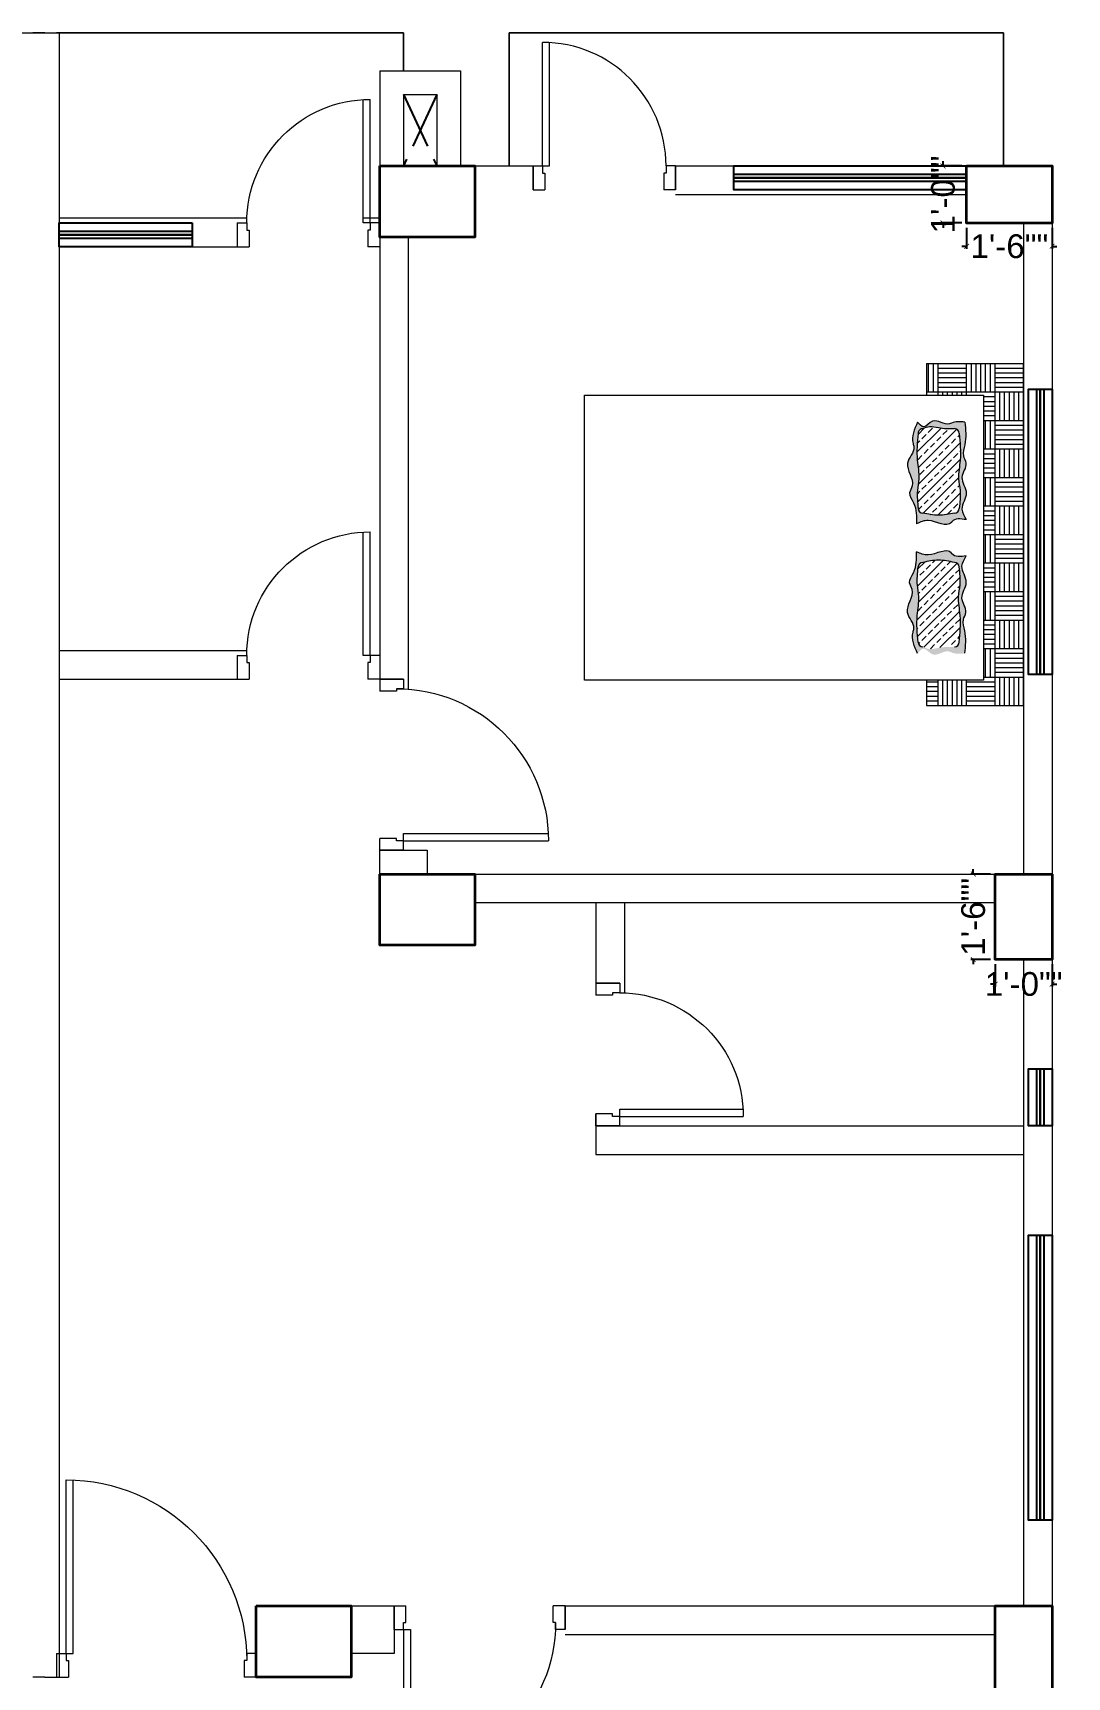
# Model space of a CAD drawing. Header units: inches. Extents: x -6918 to 21732, y -6368 to 1797.
# Drawn here: x 11094.7 to 11312.4, y 587 to 933 of the extents above; entities that cross this region are included whole.
import ezdxf

# ---------------------------------------------------------------- set-up
doc = ezdxf.new("R2010")
doc.units = ezdxf.units.IN
doc.header["$MEASUREMENT"] = 0
doc.linetypes.add('ACAD_ISO02W100', pattern=[15, 12, -3])
for name, color, linetype, lineweight in [('COLOUMN', 10, 'Continuous', 35), ('DIM', 10, 'Continuous', 18), ('dim-8', 7, 'Continuous', 9), ('Dimensoin', 98, 'Continuous', 9), ('Door', 6, 'Continuous', 15), ('funiture', 250, 'Continuous', 9), ('furniture', 21, 'Continuous', 15), ('Varanda', 16, 'Continuous', 15), ('WALL', 7, 'Continuous', 20), ('WINDOW', 5, 'Continuous', 25)]:
    doc.layers.add(name, color=color, linetype=linetype, lineweight=lineweight)
doc.layers.add('DOT', color=140, linetype='ACAD_ISO02W100')
doc.layers.add('Text', color=7, linetype='Continuous')
doc.styles.add('ARIAL', font='arial.ttf')
doc.dimstyles.new('Column Shedule', dxfattribs={"dimscale": 0, "dimtxt": 5, "dimasz": 1, "dimexe": 0.5, "dimexo": 1, "dimgap": 1, "dimtad": 0, "dimdec": 0, "dimzin": 11, "dimdsep": 46, "dimlunit": 3, "dimtxsty": 'ARIAL', "dimblk": 'ARCHTICK', "dimcen": 0.09375, "dimdle": 0.5, "dimclrd": 5, "dimclre": 7, "dimclrt": 7, "dimadec": 0, "dimazin": 0, "dimtfac": 1, "dimtdec": 0, "dimtix": 1, "dimtofl": 0, "dimtmove": 2, "dimatfit": 3, "dimldrblk": 'ARCHTICK', "dimfxl": 3, "dimtolj": 1, "dimtzin": 3, "dimlwd": -1, "dimlwe": -1, "dimarcsym": 1})

# ---------------------------------------------------------------- blocks, each defined once
blk = doc.blocks.new('A$C71373806')
at = {"layer": 'Door'}
for p, q in [((2, 5), (2, 31)), ((3.5, 5), (3.5, 30.96)), ((0, 5), (0, 0)), ((0, 5), (2, 5)), ((2, 5), (2, 3.5)), ((2, 5), (3.5, 5)), ((2, 3.5), (2.5, 3.5)), ((2.5, 3.5), (2.5, 0)), ((27.5, 3.5), (27.5, 0)), ((28, 3.5), (27.5, 3.5)), ((28, 5), (28, 3.5)), ((30, 5), (28, 5)), ((30, 5), (30, 0)), ((0, 0), (2.5, 0)), ((30, 0), (27.5, 0))]:
    blk.add_line(p, q, dxfattribs=at)
blk.add_arc((2, 5), 26, 0, 90, dxfattribs=at)
blk = doc.blocks.new('M door')
at = {"layer": 'Door'}
for p, q in [((10890.88, 11660.35), (10895.88, 11660.35)), ((10890.88, 11660.35), (10890.88, 11658.35)), ((10895.88, 11660.35), (10895.88, 11657.85)), ((10890.88, 11658.35), (10892.38, 11658.35)), ((10892.38, 11658.35), (10892.38, 11657.85)), ((10892.38, 11657.85), (10895.88, 11657.85)), ((10890.88, 11626.35), (10860.38, 11626.35)), ((10890.88, 11627.85), (10860.42, 11627.85)), ((10890.88, 11626.35), (10890.88, 11627.85)), ((10890.88, 11624.35), (10890.88, 11626.35)), ((10890.88, 11626.35), (10892.38, 11626.35)), ((10892.38, 11626.85), (10895.88, 11626.85)), ((10892.38, 11626.35), (10892.38, 11626.85)), ((10895.88, 11624.35), (10895.88, 11626.85)), ((10890.88, 11624.35), (10895.88, 11624.35))]:
    blk.add_line(p, q, dxfattribs=at)
blk.add_arc((10892.38, 11626.35), 32, 90, 180, dxfattribs=at)
blk = doc.blocks.new('door')
at = {"layer": 'Door'}
for p, q in [((380.47, 5770.2), (375.47, 5770.2)), ((375.47, 5770.2), (375.47, 5767.7)), ((380.47, 5768.2), (378.97, 5768.2)), ((378.97, 5768.2), (378.97, 5767.7)), ((380.47, 5770.2), (380.47, 5768.2)), ((378.97, 5767.7), (375.47, 5767.7)), ((375.47, 5728.2), (375.47, 5730.7)), ((378.97, 5730.7), (375.47, 5730.7)), ((378.97, 5730.2), (378.97, 5730.7)), ((380.47, 5730.2), (378.97, 5730.2)), ((380.47, 5731.7), (416.94, 5731.7)), ((380.47, 5730.2), (380.47, 5731.7)), ((380.47, 5730.2), (416.97, 5730.2)), ((380.47, 5728.2), (380.47, 5730.2)), ((380.47, 5728.2), (375.47, 5728.2))]:
    blk.add_line(p, q, dxfattribs=at)
blk.add_arc((378.97, 5730.2), 38, 0, 90, dxfattribs=at)
blk = doc.blocks.new('ADFSDF')
at = {"layer": 'COLOUMN'}
for points in [[(-22045.23, -19135.6), (-22025.23, -19135.6), (-22025.23, -19150.6), (-22045.23, -19150.6)], [(-21921.73, -19135.6), (-21903.73, -19135.6), (-21903.73, -19147.6), (-21921.73, -19147.6)], [(-22045.23, -19284.6), (-22025.23, -19284.6), (-22025.23, -19299.6), (-22045.23, -19299.6)], [(-21903.73, -19284.6), (-21903.73, -19302.6), (-21915.73, -19302.6), (-21915.73, -19284.6)], [(-22071.23, -19438.6), (-22051.23, -19438.6), (-22051.23, -19453.6), (-22071.23, -19453.6)], [(-21903.73, -19438.6), (-21903.73, -19456.6), (-21915.73, -19456.6), (-21915.73, -19438.6)]]:
    blk.add_lwpolyline(points, close=True, dxfattribs=at)
blk = doc.blocks.new('_ArchTick')
at = {"color": 0, "linetype": 'ByBlock', "const_width": 0.15}
blk.add_lwpolyline([(-0.5, -0.5), (0.5, 0.5)], dxfattribs=at)
blk = doc.blocks.new('*D126')
at = {"layer": 'Defpoints', "color": 0, "lineweight": 40, "transparency": 16777216}
for p in [(11297.23, 738.03), (11309.23, 738.03), (11297.23, 732.86)]:
    blk.add_point(p, dxfattribs=at)
at = {"layer": 'Text', "color": 7, "transparency": 16777216}
for p, q in [((11297.23, 737.03), (11297.23, 732.36)), ((11309.23, 737.03), (11309.23, 732.36))]:
    blk.add_line(p, q, dxfattribs=at)
at = {"layer": 'Text', "color": 5, "transparency": 16777216}
for p, q in [((11297.23, 732.86), (11296.23, 732.86)), ((11309.23, 732.86), (11310.23, 732.86))]:
    blk.add_line(p, q, dxfattribs=at)
blk.add_blockref('_ArchTick', (11297.23, 732.86), dxfattribs=at)
at = {"layer": 'Text', "color": 5, "transparency": 16777216, "rotation": 180}
blk.add_blockref('_ArchTick', (11309.23, 732.86), dxfattribs=at)
at = {"layer": 'Text', "color": 7, "transparency": 16777216, "insert": (11303.23, 732.86), "char_height": 5, "attachment_point": 5, "style": 'ARIAL'}
blk.add_mtext('\\A1;1\'-0""', dxfattribs=at)
blk = doc.blocks.new('*D127')
at = {"layer": 'Defpoints', "color": 0, "lineweight": 40, "transparency": 16777216}
for p in [(11292.63, 756.03), (11297.23, 756.03), (11297.23, 738.03)]:
    blk.add_point(p, dxfattribs=at)
at = {"layer": 'Text', "color": 7, "transparency": 16777216}
for p, q in [((11296.23, 756.03), (11292.13, 756.03)), ((11296.23, 738.03), (11292.13, 738.03))]:
    blk.add_line(p, q, dxfattribs=at)
at = {"layer": 'Text', "color": 5, "transparency": 16777216}
for p, q in [((11292.63, 756.03), (11292.63, 757.03)), ((11292.63, 738.03), (11292.63, 737.03))]:
    blk.add_line(p, q, dxfattribs=at)
for p, rotation in [((11292.63, 756.03), 270), ((11292.63, 738.03), 90)]:
    blk.add_blockref('_ArchTick', p, dxfattribs=dict(at, rotation=rotation))
at = {"layer": 'Text', "color": 7, "transparency": 16777216, "insert": (11292.63, 747.03), "char_height": 5, "attachment_point": 5, "rotation": 90, "style": 'ARIAL'}
blk.add_mtext('\\A1;1\'-6""', dxfattribs=at)
blk = doc.blocks.new('*D128')
at = {"layer": 'Defpoints', "color": 0, "lineweight": 40, "transparency": 16777216}
for p in [(11291.23, 893.03), (11309.23, 893.03), (11291.23, 888.11)]:
    blk.add_point(p, dxfattribs=at)
at = {"layer": 'Text', "color": 7, "transparency": 16777216}
for p, q in [((11291.23, 892.03), (11291.23, 887.61)), ((11309.23, 892.03), (11309.23, 887.61))]:
    blk.add_line(p, q, dxfattribs=at)
at = {"layer": 'Text', "color": 5, "transparency": 16777216}
for p, q in [((11291.23, 888.11), (11290.23, 888.11)), ((11309.23, 888.11), (11310.23, 888.11))]:
    blk.add_line(p, q, dxfattribs=at)
blk.add_blockref('_ArchTick', (11291.23, 888.11), dxfattribs=at)
at = {"layer": 'Text', "color": 5, "transparency": 16777216, "rotation": 180}
blk.add_blockref('_ArchTick', (11309.23, 888.11), dxfattribs=at)
at = {"layer": 'Text', "color": 7, "transparency": 16777216, "insert": (11300.23, 888.11), "char_height": 5, "attachment_point": 5, "style": 'ARIAL'}
blk.add_mtext('\\A1;1\'-6""', dxfattribs=at)
blk = doc.blocks.new('*D129')
at = {"layer": 'Defpoints', "color": 0, "lineweight": 40, "transparency": 16777216}
for p in [(11286.28, 905.03), (11291.23, 905.03), (11291.23, 893.03)]:
    blk.add_point(p, dxfattribs=at)
at = {"layer": 'Text', "color": 7, "transparency": 16777216}
for p, q in [((11290.23, 905.03), (11285.78, 905.03)), ((11290.23, 893.03), (11285.78, 893.03))]:
    blk.add_line(p, q, dxfattribs=at)
at = {"layer": 'Text', "color": 5, "transparency": 16777216}
for p, q in [((11286.28, 905.03), (11286.28, 906.03)), ((11286.28, 893.03), (11286.28, 892.03))]:
    blk.add_line(p, q, dxfattribs=at)
for p, rotation in [((11286.28, 905.03), 270), ((11286.28, 893.03), 90)]:
    blk.add_blockref('_ArchTick', p, dxfattribs=dict(at, rotation=rotation))
at = {"layer": 'Text', "color": 7, "transparency": 16777216, "insert": (11286.28, 899.03), "char_height": 5, "attachment_point": 5, "rotation": 90, "style": 'ARIAL'}
blk.add_mtext('\\A1;1\'-0""', dxfattribs=at)
blk = doc.blocks.new('A$C33DE3946')
at = {"layer": 'funiture', "linetype": 'ByBlock', "ltscale": 50}
h = blk.add_hatch(color=146, dxfattribs=at)
edge = h.paths.add_edge_path()
edge.add_spline(control_points=[(26.11, 44.95), (25.33, 45.31), (23.06, 46.36), (19.74, 43.94), (18.12, 46.16), (16.86, 45.98), (15.66, 45.81)], knot_values=[0, 0, 0, 0, 2.535089, 7.417238, 7.565084, 10.641303, 10.641303, 10.641303, 10.641303], degree=3, periodic=0)
edge.add_spline(control_points=[(15.66, 45.81), (16.11, 46.53), (17.22, 48.33), (14.72, 51.39), (17.5, 54.6), (15.14, 57.26), (16.65, 59.45), (15.53, 62.38), (15.8, 64.74), (15.97, 66.32)], knot_values=[0, 0, 0, 0, 2.365898, 5.877054, 9.315251, 12.442743, 14.040477, 16.397017, 21.143287, 21.143287, 21.143287, 21.143287], degree=3, periodic=0)
edge.add_spline(control_points=[(15.97, 66.32), (16.94, 66.42), (18.07, 66.54), (20.14, 65.41), (22.47, 67.79), (24.5, 64.66), (25.5, 65.85), (25.92, 66.35)], knot_values=[0, 0, 0, 0, 2.808231, 3.268551, 6.873507, 9.111892, 10.726097, 10.726097, 10.726097, 10.726097], degree=3, periodic=0)
edge.add_spline(control_points=[(25.92, 66.35), (26.58, 64.85), (27.34, 63.09), (26.29, 60.15), (29.54, 57.41), (26.08, 53.93), (28.02, 51.24), (26.07, 48.7), (26.09, 46.44), (26.11, 44.95)], knot_values=[0, 0, 0, 0, 4.610529, 5.374615, 9.016949, 13.930416, 15.45398, 17.711327, 22.172351, 22.172351, 22.172351, 22.172351], degree=3, periodic=0)
edge = h.paths.add_edge_path(flags=16)
edge.add_spline(control_points=[(18.14, 47.2), (19.28, 46.96), (21.49, 46.49), (23.7, 46.97), (24.78, 47.2)], knot_values=[0, 0, 0, 0, 3.429086, 6.69861, 6.69861, 6.69861, 6.69861], degree=3, periodic=0)
edge.add_ellipse((24.78, 48.2), major_axis=(0.708, 0.708), ratio=1, start_angle=225.0292, end_angle=312.4047)
edge.add_spline(control_points=[(25.78, 48.15), (25.92, 49.42), (26.15, 51.51), (25.4, 54.88), (26.27, 58.89), (25.96, 62.08), (25.78, 63.96)], knot_values=[0, 0, 0, 0, 3.808144, 6.257194, 10.21247, 15.843289, 15.843289, 15.843289, 15.843289], degree=3, periodic=0)
edge.add_ellipse((24.78, 63.96), major_axis=(0.707, 0.707), ratio=1, start_angle=315.4095, end_angle=405)
edge.add_spline(control_points=[(24.78, 64.96), (24.32, 65.16), (23.28, 65.63), (21.02, 64.97), (19.27, 64.96), (18.14, 64.96)], knot_values=[0, 0, 0, 0, 1.462449, 3.329855, 6.731129, 6.731129, 6.731129, 6.731129], degree=3, periodic=0)
edge.add_ellipse((18.14, 63.96), major_axis=(-0.707, 0.707), ratio=1, start_angle=-45, end_angle=45)
edge.add_spline(control_points=[(17.14, 63.96), (16.96, 62.08), (16.65, 58.89), (17.52, 54.88), (16.77, 51.51), (17, 49.42), (17.15, 48.15)], knot_values=[0, 0, 0, 0, 5.630819, 9.586095, 12.035145, 15.843289, 15.843289, 15.843289, 15.843289], degree=3, periodic=0)
edge.add_ellipse((18.14, 48.2), major_axis=(0.707, 0.707), ratio=1, start_angle=137.5277, end_angle=225)
h = blk.add_hatch(color=146, dxfattribs=at)
edge = h.paths.add_edge_path()
edge.add_spline(control_points=[(25.92, 17.65), (25.5, 18.15), (24.5, 19.34), (22.47, 16.21), (20.14, 18.59), (18.07, 17.46), (16.94, 17.58), (15.97, 17.68)], knot_values=[0, 0, 0, 0, 1.614205, 3.85259, 7.457546, 7.917867, 10.726097, 10.726097, 10.726097, 10.726097], degree=3, periodic=0)
edge.add_spline(control_points=[(15.97, 17.68), (15.8, 19.26), (15.53, 21.62), (16.65, 24.55), (15.14, 26.74), (17.5, 29.4), (14.72, 32.61), (17.22, 35.67), (16.11, 37.47), (15.66, 38.19)], knot_values=[0, 0, 0, 0, 4.74627, 7.10281, 8.700544, 11.828036, 15.266233, 18.777389, 21.143287, 21.143287, 21.143287, 21.143287], degree=3, periodic=0)
edge.add_spline(control_points=[(15.66, 38.19), (16.86, 38.02), (18.12, 37.84), (19.74, 40.06), (23.06, 37.64), (25.33, 38.69), (26.11, 39.05)], knot_values=[0, 0, 0, 0, 3.076219, 3.224065, 8.106215, 10.641303, 10.641303, 10.641303, 10.641303], degree=3, periodic=0)
edge.add_spline(control_points=[(26.11, 39.05), (26.09, 37.56), (26.07, 35.3), (28.02, 32.76), (26.08, 30.07), (29.54, 26.59), (26.29, 23.85), (27.34, 20.91), (26.58, 19.15), (25.92, 17.65)], knot_values=[0, 0, 0, 0, 4.461025, 6.718371, 8.241935, 13.155403, 16.797737, 17.561823, 22.172351, 22.172351, 22.172351, 22.172351], degree=3, periodic=0)
edge = h.paths.add_edge_path(flags=16)
edge.add_spline(control_points=[(24.78, 36.8), (23.7, 37.03), (21.49, 37.51), (19.28, 37.04), (18.14, 36.8)], knot_values=[0, 0, 0, 0, 3.269523, 6.69861, 6.69861, 6.69861, 6.69861], degree=3, periodic=0)
edge.add_ellipse((18.14, 35.8), major_axis=(-0.707, 0.707), ratio=1, start_angle=-45, end_angle=42.4723)
edge.add_spline(control_points=[(17.15, 35.85), (17, 34.58), (16.77, 32.49), (17.52, 29.12), (16.65, 25.11), (16.96, 21.92), (17.14, 20.04)], knot_values=[0, 0, 0, 0, 3.808144, 6.257194, 10.21247, 15.843289, 15.843289, 15.843289, 15.843289], degree=3, periodic=0)
edge.add_ellipse((18.14, 20.04), major_axis=(0.707, 0.707), ratio=1, start_angle=135, end_angle=225)
edge.add_spline(control_points=[(18.14, 19.04), (19.27, 19.04), (21.02, 19.03), (23.28, 18.37), (24.32, 18.84), (24.78, 19.04)], knot_values=[0, 0, 0, 0, 3.401273, 5.26868, 6.731129, 6.731129, 6.731129, 6.731129], degree=3, periodic=0)
edge.add_ellipse((24.78, 20.04), major_axis=(-0.707, 0.707), ratio=1, start_angle=135, end_angle=224.5905)
edge.add_spline(control_points=[(25.78, 20.04), (25.96, 21.92), (26.27, 25.11), (25.4, 29.12), (26.15, 32.49), (25.92, 34.58), (25.78, 35.85)], knot_values=[0, 0, 0, 0, 5.630819, 9.586095, 12.035145, 15.843289, 15.843289, 15.843289, 15.843289], degree=3, periodic=0)
edge.add_ellipse((24.78, 35.8), major_axis=(-0.708, 0.708), ratio=1, start_angle=227.5953, end_angle=314.9708)
at = {"layer": 'funiture', "color": 146, "linetype": 'ByBlock', "lineweight": 9, "ltscale": 50}
for p, q in [((9.59, 77.31), (3.59, 77.31)), ((3.59, 77.31), (3.59, 71.31)), ((4.59, 77.31), (4.59, 71.31)), ((5.59, 77.31), (5.59, 71.31)), ((6.59, 77.31), (6.59, 71.31)), ((7.59, 77.31), (7.59, 71.31)), ((8.59, 77.31), (8.59, 71.31)), ((15.59, 77.31), (9.59, 77.31)), ((9.59, 77.31), (9.59, 71.31)), ((15.59, 76.31), (9.59, 76.31)), ((21.59, 77.31), (15.59, 77.31)), ((15.59, 77.31), (15.59, 72)), ((16.59, 77.31), (16.59, 72)), ((17.59, 77.31), (17.59, 72)), ((18.59, 77.31), (18.59, 72)), ((19.59, 77.31), (19.59, 72)), ((20.59, 77.31), (20.59, 72)), ((24, 77.31), (21.59, 77.31)), ((21.59, 77.31), (21.59, 72)), ((24, 76.31), (21.59, 76.31)), ((24, 72), (24, 77.31)), ((15.59, 75.31), (9.59, 75.31)), ((15.59, 74.31), (9.59, 74.31)), ((15.59, 73.31), (9.59, 73.31)), ((24, 75.31), (21.59, 75.31)), ((24, 74.31), (21.59, 74.31)), ((24, 73.31), (21.59, 73.31)), ((9.59, 71.31), (3.59, 71.31)), ((3.59, 71.31), (3.59, 65.31)), ((9.59, 70.31), (3.59, 70.31)), ((9.59, 69.31), (3.59, 69.31)), ((15.59, 72.31), (9.59, 72.31)), ((12, 71.31), (9.59, 71.31)), ((9.59, 71.31), (9.59, 65.31)), ((10.59, 71.31), (10.59, 65.31)), ((11.59, 71.31), (11.59, 65.31)), ((24, 72.31), (21.59, 72.31)), ((9.59, 68.31), (3.59, 68.31)), ((9.59, 67.31), (3.59, 67.31)), ((9.59, 66.31), (3.59, 66.31)), ((3.59, 65.31), (3.59, 59.31)), ((9.59, 65.31), (3.59, 65.31)), ((4.59, 65.31), (4.59, 59.31)), ((5.59, 65.31), (5.59, 59.31)), ((6.59, 65.31), (6.59, 59.31)), ((7.59, 65.31), (7.59, 59.31)), ((8.59, 65.31), (8.59, 59.31)), ((9.59, 65.31), (9.59, 59.31)), ((12, 65.31), (9.59, 65.31)), ((12, 64.31), (9.59, 64.31)), ((12, 63.31), (9.59, 63.31)), ((12, 62.31), (9.59, 62.31)), ((9.59, 59.31), (3.59, 59.31)), ((3.59, 59.31), (3.59, 53.31)), ((12, 61.31), (9.59, 61.31)), ((12, 60.31), (9.59, 60.31)), ((12, 59.31), (9.59, 59.31)), ((9.59, 59.31), (9.59, 53.31)), ((10.59, 59.31), (10.59, 53.31)), ((11.59, 59.31), (11.59, 53.31)), ((9.59, 58.31), (3.59, 58.31)), ((9.59, 57.31), (3.59, 57.31)), ((9.59, 56.31), (3.59, 56.31)), ((9.59, 55.31), (3.59, 55.31)), ((9.59, 54.31), (3.59, 54.31)), ((9.59, 53.31), (3.59, 53.31)), ((3.59, 53.31), (3.59, 47.31)), ((4.59, 53.31), (4.59, 47.31)), ((5.59, 53.31), (5.59, 47.31)), ((6.59, 53.31), (6.59, 47.31)), ((7.59, 53.31), (7.59, 47.31)), ((8.59, 53.31), (8.59, 47.31)), ((12, 53.31), (9.59, 53.31)), ((9.59, 53.31), (9.59, 47.31)), ((12, 52.31), (9.59, 52.31)), ((12, 51.31), (9.59, 51.31)), ((12, 50.31), (9.59, 50.31)), ((12, 49.31), (9.59, 49.31)), ((9.59, 47.31), (3.59, 47.31)), ((3.59, 47.31), (3.59, 41.31)), ((9.59, 46.31), (3.59, 46.31)), ((9.59, 45.31), (3.59, 45.31)), ((12, 48.31), (9.59, 48.31)), ((12, 47.31), (9.59, 47.31)), ((9.59, 47.31), (9.59, 41.31)), ((10.59, 47.31), (10.59, 41.31)), ((11.59, 47.31), (11.59, 41.31)), ((9.59, 44.31), (3.59, 44.31)), ((9.59, 43.31), (3.59, 43.31)), ((9.59, 42.31), (3.59, 42.31)), ((9.59, 41.31), (3.59, 41.31)), ((3.59, 41.31), (3.59, 35.31)), ((4.59, 41.31), (4.59, 35.31)), ((5.59, 41.31), (5.59, 35.31)), ((6.59, 41.31), (6.59, 35.31)), ((7.59, 41.31), (7.59, 35.31)), ((8.59, 41.31), (8.59, 35.31)), ((12, 41.31), (9.59, 41.31)), ((9.59, 41.31), (9.59, 35.31)), ((12, 40.31), (9.59, 40.31)), ((12, 39.31), (9.59, 39.31)), ((12, 38.31), (9.59, 38.31)), ((9.59, 35.31), (3.59, 35.31)), ((3.59, 35.31), (3.59, 29.31)), ((12, 37.31), (9.59, 37.31)), ((12, 36.31), (9.59, 36.31)), ((12, 35.31), (9.59, 35.31)), ((9.59, 35.31), (9.59, 29.31)), ((10.59, 35.31), (10.59, 29.31)), ((11.59, 35.31), (11.59, 29.31)), ((9.59, 34.31), (3.59, 34.31)), ((9.59, 33.31), (3.59, 33.31)), ((9.59, 32.31), (3.59, 32.31)), ((9.59, 31.31), (3.59, 31.31)), ((9.59, 30.31), (3.59, 30.31)), ((9.59, 29.31), (3.59, 29.31)), ((3.59, 29.31), (3.59, 23.31)), ((4.59, 29.31), (4.59, 23.31)), ((5.59, 29.31), (5.59, 23.31)), ((6.59, 29.31), (6.59, 23.31)), ((7.59, 29.31), (7.59, 23.31)), ((8.59, 29.31), (8.59, 23.31)), ((12, 29.31), (9.59, 29.31)), ((9.59, 29.31), (9.59, 23.31)), ((12, 28.31), (9.59, 28.31)), ((12, 27.31), (9.59, 27.31)), ((12, 26.31), (9.59, 26.31)), ((12, 25.31), (9.59, 25.31)), ((12, 24.31), (9.59, 24.31)), ((9.59, 23.31), (3.59, 23.31)), ((3.59, 23.31), (3.59, 17.31)), ((9.59, 22.31), (3.59, 22.31)), ((9.59, 21.31), (3.59, 21.31)), ((12, 23.31), (9.59, 23.31)), ((9.59, 23.31), (9.59, 17.31)), ((10.59, 23.31), (10.59, 17.31)), ((11.59, 23.31), (11.59, 17.31)), ((9.59, 20.31), (3.59, 20.31)), ((9.59, 19.31), (3.59, 19.31)), ((9.59, 18.31), (3.59, 18.31)), ((9.59, 17.31), (3.59, 17.31)), ((3.59, 17.31), (3.59, 11.31)), ((4.59, 17.31), (4.59, 11.31)), ((5.59, 17.31), (5.59, 11.31)), ((6.59, 17.31), (6.59, 11.31)), ((7.59, 17.31), (7.59, 11.31)), ((8.59, 17.31), (8.59, 11.31)), ((12, 17.31), (9.59, 17.31)), ((9.59, 17.31), (9.59, 11.31)), ((12, 16.31), (9.59, 16.31)), ((12, 15.31), (9.59, 15.31)), ((12, 14.31), (9.59, 14.31)), ((9.59, 11.31), (3.59, 11.31)), ((3.59, 11.31), (3.59, 5.31)), ((12, 13.31), (9.59, 13.31)), ((12, 12.31), (9.59, 12.31)), ((15.59, 11.31), (9.59, 11.31)), ((9.59, 11.31), (9.59, 5.31)), ((10.59, 11.31), (10.59, 5.31)), ((11.59, 11.31), (11.59, 5.31)), ((12.59, 11.31), (12.59, 5.31)), ((13.59, 11.31), (13.59, 5.31)), ((14.59, 11.31), (14.59, 5.31)), ((15.59, 12), (15.59, 11.31)), ((21.59, 11.31), (15.59, 11.31)), ((15.59, 11.31), (15.59, 5.31)), ((16.59, 12), (16.59, 11.31)), ((17.59, 12), (17.59, 11.31)), ((18.59, 12), (18.59, 11.31)), ((19.59, 12), (19.59, 11.31)), ((20.59, 12), (20.59, 11.31)), ((21.59, 12), (21.59, 11.31)), ((24, 11.31), (21.59, 11.31)), ((21.59, 11.31), (21.59, 5.31)), ((22.59, 11.31), (22.59, 5.31)), ((23.59, 11.31), (23.59, 5.31)), ((24, 5.31), (24, 12)), ((9.59, 10.31), (3.59, 10.31)), ((9.59, 9.31), (3.59, 9.31)), ((9.59, 8.31), (3.59, 8.31)), ((9.59, 7.31), (3.59, 7.31)), ((21.59, 10.31), (15.59, 10.31)), ((21.59, 9.31), (15.59, 9.31)), ((21.59, 8.31), (15.59, 8.31)), ((21.59, 7.31), (15.59, 7.31)), ((9.59, 6.31), (3.59, 6.31)), ((9.59, 5.31), (3.59, 5.31)), ((15.59, 5.31), (9.59, 5.31)), ((21.59, 6.31), (15.59, 6.31)), ((21.59, 5.31), (15.59, 5.31)), ((24, 5.31), (21.59, 5.31))]:
    blk.add_line(p, q, dxfattribs=at)
at = {"layer": 'funiture', "color": 146, "ltscale": 20}
for p, q in [((12, 12), (12, 72)), ((12, 72), (96, 72)), ((96, 72), (96, 12)), ((96, 12), (12, 12))]:
    blk.add_line(p, q, dxfattribs=at)
at = {"layer": 'funiture', "color": 146, "linetype": 'ByBlock', "ltscale": 50}
for p, q in [((21.19, 65.12), (16.9, 60.83)), ((17.46, 63.17), (17.03, 62.73)), ((24.62, 65.03), (17.04, 57.44)), ((25.89, 62.76), (17.25, 54.12)), ((18.79, 64.49), (17.91, 63.61)), ((20.56, 62.73), (19.67, 61.84)), ((21.88, 64.05), (21, 63.17)), ((23.21, 65.38), (22.33, 64.49)), ((23.65, 62.29), (22.77, 61.4)), ((24.98, 63.61), (24.09, 62.73)), ((25.7, 64.34), (25.42, 64.05)), ((26.04, 59.37), (16.95, 50.28)), ((17.91, 60.08), (17.02, 59.19)), ((19.23, 61.4), (18.35, 60.52)), ((21, 59.63), (20.12, 58.75)), ((22.33, 60.96), (21.44, 60.08)), ((24.09, 59.19), (23.21, 58.31)), ((25.42, 60.52), (24.54, 59.63)), ((26.01, 61.11), (25.86, 60.96)), ((18.35, 56.98), (17.46, 56.1)), ((25.66, 55.46), (17.58, 47.37)), ((19.67, 58.31), (18.79, 57.42)), ((21.44, 56.54), (20.56, 55.66)), ((22.77, 57.87), (21.88, 56.98)), ((24.54, 56.1), (23.65, 55.21)), ((25.86, 57.42), (24.98, 56.54)), ((17.46, 52.56), (16.99, 52.09)), ((18.79, 53.89), (17.91, 53)), ((20.12, 55.21), (19.23, 54.33)), ((20.56, 52.12), (19.67, 51.24)), ((25.92, 52.18), (20.52, 46.78)), ((21.88, 53.45), (21, 52.56)), ((23.21, 54.77), (22.33, 53.89)), ((24.98, 53), (24.09, 52.12)), ((25.71, 53.74), (25.42, 53.45)), ((17.91, 49.47), (17.09, 48.65)), ((19.23, 50.79), (18.35, 49.91)), ((21, 49.03), (20.12, 48.14)), ((22.33, 50.35), (21.44, 49.47)), ((23.65, 51.68), (22.77, 50.79)), ((24.09, 48.58), (23.21, 47.7)), ((25.82, 48.54), (24.39, 47.11)), ((25.42, 49.91), (24.54, 49.03)), ((25.98, 50.47), (25.86, 50.35)), ((19.67, 47.7), (18.99, 47.02)), ((22.77, 47.26), (22.27, 46.76)), ((21.62, 37.27), (16.94, 32.6)), ((24.7, 36.82), (17.28, 29.4)), ((18.35, 35.77), (17.46, 34.88)), ((19.67, 37.09), (18.79, 36.21)), ((21.44, 35.33), (20.56, 34.44)), ((22.77, 36.65), (21.88, 35.77)), ((23.23, 37.11), (23.21, 37.09)), ((24.54, 34.88), (23.65, 34)), ((25.74, 36.09), (24.98, 35.33)), ((25.91, 34.5), (16.93, 25.51)), ((17.02, 34.44), (17, 34.42)), ((17.46, 31.35), (17.11, 31)), ((18.79, 32.68), (17.91, 31.79)), ((20.12, 34), (19.23, 33.12)), ((21.88, 32.23), (21, 31.35)), ((23.21, 33.56), (22.33, 32.68)), ((24.98, 31.79), (24.09, 30.91)), ((25.98, 32.8), (25.42, 32.23)), ((25.79, 30.83), (16.97, 22.01)), ((17.91, 28.26), (17.16, 27.51)), ((19.23, 29.58), (18.35, 28.7)), ((20.56, 30.91), (19.67, 30.02)), ((21, 27.81), (20.12, 26.93)), ((22.33, 29.14), (21.44, 28.26)), ((23.65, 30.47), (22.77, 29.58)), ((25.42, 28.7), (24.54, 27.81)), ((18.35, 25.16), (17.46, 24.28)), ((25.79, 27.3), (17.66, 19.17)), ((19.67, 26.49), (18.79, 25.6)), ((21.44, 24.72), (20.56, 23.84)), ((22.77, 26.05), (21.88, 25.16)), ((24.09, 27.37), (23.21, 26.49)), ((24.54, 24.28), (23.65, 23.39)), ((25.86, 25.6), (24.98, 24.72)), ((17.02, 23.84), (16.88, 23.7)), ((18.79, 22.07), (17.91, 21.18)), ((20.12, 23.39), (19.23, 22.51)), ((26.04, 24.02), (20.94, 18.91)), ((21.88, 21.63), (21, 20.74)), ((23.21, 22.95), (22.33, 22.07)), ((24.98, 21.18), (24.09, 20.3)), ((25.97, 22.17), (25.42, 21.63)), ((17.46, 20.74), (17.11, 20.39)), ((20.56, 20.3), (19.67, 19.42)), ((23.65, 19.86), (22.77, 18.97)), ((25.8, 20.24), (24.46, 18.9))]:
    blk.add_line(p, q, dxfattribs=at)
for centre, start, end in [((18.14, 63.96), 90, 180), ((24.78, 63.96), 0, 90), ((24.78, 48.2), 270.0292, 357.4047), ((24.78, 35.8), 2.5953, 89.9708), ((18.14, 20.04), 180, 270), ((24.78, 20.04), 270, 0)]:
    blk.add_arc(centre, 1, start, end, dxfattribs=at)
at = {"layer": 'funiture', "color": 146, "linetype": 'ByBlock', "lineweight": 0, "ltscale": 50}
for centre, start, end in [((18.14, 48.2), 182.5277, 270), ((18.14, 35.8), 90, 177.4723)]:
    blk.add_arc(centre, 1, start, end, dxfattribs=at)
at = {"layer": 'funiture', "color": 146, "linetype": 'ByBlock', "ltscale": 50}
for points, knots in [([(15.97, 66.32), (15.8, 64.74), (15.53, 62.38), (16.65, 59.45), (15.14, 57.26), (17.5, 54.6), (14.72, 51.39), (17.22, 48.33), (16.11, 46.53), (15.66, 45.81)], [0, 0, 0, 0, 4.74627, 7.10281, 8.700544, 11.828036, 15.266233, 18.777389, 21.143287, 21.143287, 21.143287, 21.143287]), ([(25.92, 66.35), (26.58, 64.85), (27.34, 63.09), (26.29, 60.15), (29.54, 57.41), (26.08, 53.93), (28.02, 51.24), (26.07, 48.7), (26.09, 46.44), (26.11, 44.95)], [0, 0, 0, 0, 4.610529, 5.374615, 9.016949, 13.930416, 15.45398, 17.711327, 22.172351, 22.172351, 22.172351, 22.172351]), ([(17.14, 63.96), (16.96, 62.08), (16.65, 58.89), (17.52, 54.88), (16.77, 51.51), (17, 49.42), (17.15, 48.15)], [0, 0, 0, 0, 5.630819, 9.586095, 12.035145, 15.843289, 15.843289, 15.843289, 15.843289]), ([(25.78, 63.96), (25.96, 62.08), (26.27, 58.89), (25.4, 54.88), (26.15, 51.51), (25.92, 49.42), (25.78, 48.15)], [0, 0, 0, 0, 5.630819, 9.586095, 12.035145, 15.843289, 15.843289, 15.843289, 15.843289]), ([(15.66, 45.81), (16.86, 45.98), (18.12, 46.16), (19.74, 43.94), (23.06, 46.36), (25.33, 45.31), (26.11, 44.95)], [0, 0, 0, 0, 3.076219, 3.224065, 8.106215, 10.641303, 10.641303, 10.641303, 10.641303]), ([(18.14, 47.2), (19.28, 46.96), (21.49, 46.49), (23.7, 46.97), (24.78, 47.2)], [0, 0, 0, 0, 3.429086, 6.69861, 6.69861, 6.69861, 6.69861]), ([(15.97, 17.68), (15.8, 19.26), (15.53, 21.62), (16.65, 24.55), (15.14, 26.74), (17.5, 29.4), (14.72, 32.61), (17.22, 35.67), (16.11, 37.47), (15.66, 38.19)], [0, 0, 0, 0, 4.74627, 7.10281, 8.700544, 11.828036, 15.266233, 18.777389, 21.143287, 21.143287, 21.143287, 21.143287]), ([(15.66, 38.19), (16.86, 38.02), (18.12, 37.84), (19.74, 40.06), (23.06, 37.64), (25.33, 38.69), (26.11, 39.05)], [0, 0, 0, 0, 3.076219, 3.224065, 8.106215, 10.641303, 10.641303, 10.641303, 10.641303]), ([(25.92, 17.65), (26.58, 19.15), (27.34, 20.91), (26.29, 23.85), (29.54, 26.59), (26.08, 30.07), (28.02, 32.76), (26.07, 35.3), (26.09, 37.56), (26.11, 39.05)], [0, 0, 0, 0, 4.610529, 5.374615, 9.016949, 13.930416, 15.45398, 17.711327, 22.172351, 22.172351, 22.172351, 22.172351]), ([(17.14, 20.04), (16.96, 21.92), (16.65, 25.11), (17.52, 29.12), (16.77, 32.49), (17, 34.58), (17.15, 35.85)], [0, 0, 0, 0, 5.630819, 9.586095, 12.035145, 15.843289, 15.843289, 15.843289, 15.843289]), ([(18.14, 36.8), (19.28, 37.04), (21.49, 37.51), (23.7, 37.03), (24.78, 36.8)], [0, 0, 0, 0, 3.429086, 6.69861, 6.69861, 6.69861, 6.69861]), ([(25.78, 20.04), (25.96, 21.92), (26.27, 25.11), (25.4, 29.12), (26.15, 32.49), (25.92, 34.58), (25.78, 35.85)], [0, 0, 0, 0, 5.630819, 9.586095, 12.035145, 15.843289, 15.843289, 15.843289, 15.843289]), ([(15.97, 17.68), (16.94, 17.58), (18.07, 17.46), (20.14, 18.59), (22.47, 16.21), (24.5, 19.34), (25.5, 18.15), (25.92, 17.65)], [0, 0, 0, 0, 2.808231, 3.268551, 6.873507, 9.111892, 10.726097, 10.726097, 10.726097, 10.726097]), ([(24.78, 19.04), (24.32, 18.84), (23.28, 18.37), (21.02, 19.03), (19.27, 19.04), (18.14, 19.04)], [0, 0, 0, 0, 1.462449, 3.329855, 6.731129, 6.731129, 6.731129, 6.731129])]:
    blk.add_open_spline(points, degree=3, knots=knots, dxfattribs=at)

msp = doc.modelspace()

# ---------------------------------------------------------------- linework, layer by layer
at = {"layer": 'dim-8', "ltscale": 2}
for points in [[(11009.73, 905.03), (11009.73, 925.03), (11021.73, 925.03), (11021.73, 933.03), (11172.73, 933.03), (11172.73, 925.03), (11184.73, 925.03), (11184.73, 905.03)], [(11187.73, 905.03), (11194.98, 905.03), (11194.98, 933.03), (11298.98, 933.03), (11298.98, 905.03)], [(11303.23, 893.03), (11303.23, 756.03)], [(11309.23, 893.03), (11309.23, 756.03)], [(11303.23, 738.03), (11303.23, 602.03)], [(11309.23, 738.03), (11309.23, 602.03)]]:
    msp.add_lwpolyline(points, dxfattribs=at)
at = {"layer": 'DOT'}
for p, q in [((11179.73, 920.03), (11172.73, 905.03)), ((11172.73, 920.03), (11179.73, 905.03))]:
    msp.add_line(p, q, dxfattribs=at)
at = {"layer": 'Varanda'}
for points in [[(11021.73, 925.03), (11021.73, 933.03), (11094.73, 933.03)], [(11172.73, 925.03), (11172.73, 933.03), (11099.73, 933.03)], [(11298.98, 905.03), (11298.98, 933.03), (11194.98, 933.03), (11194.98, 905.03)]]:
    msp.add_lwpolyline(points, dxfattribs=at)
at = {"layer": 'WALL'}
for p, q in [((11097.23, 933.03), (11094.73, 933.03)), ((11097.23, 933.03), (11099.73, 933.03)), ((11100.23, 933.03), (11100.23, 587.03)), ((11167.73, 925.03), (11184.73, 925.03)), ((11167.73, 925.03), (11167.73, 905.03)), ((11184.73, 925.03), (11184.73, 905.03)), ((11172.73, 920.03), (11179.73, 920.03)), ((11172.73, 920.03), (11172.73, 905.03)), ((11179.73, 920.03), (11179.73, 905.03)), ((11187.73, 905.03), (11199.98, 905.03)), ((11199.98, 900.03), (11199.98, 905.03)), ((11229.98, 905.03), (11242.23, 905.03)), ((11229.98, 900.03), (11229.98, 905.03)), ((11229.98, 899.03), (11291.23, 899.03)), ((11139.75, 894.06), (11100.23, 894.04)), ((11128.23, 893.03), (11128.23, 888.03)), ((11137.73, 893.03), (11137.73, 888.03)), ((11167.73, 894.07), (11164.23, 894.07)), ((11309.23, 893.03), (11309.23, 858.03)), ((11167.73, 890.03), (11167.73, 797.03)), ((11173.73, 890.03), (11173.73, 794.93)), ((11127.73, 888.03), (11137.73, 888.03)), ((11304.23, 858.03), (11309.23, 858.03)), ((11100.23, 803.03), (11139.75, 803.03)), ((11137.73, 802.03), (11137.73, 797.03)), ((11100.23, 797.03), (11137.73, 797.03)), ((11167.73, 797.03), (11172.73, 797.03)), ((11304.23, 798.03), (11309.23, 798.03)), ((11309.23, 798.03), (11309.23, 756.03)), ((11167.73, 756.03), (11167.73, 761.03)), ((11167.73, 761.03), (11177.73, 761.03)), ((11177.73, 761.03), (11177.73, 756.03)), ((11187.73, 756.03), (11297.23, 756.03)), ((11187.73, 750.03), (11297.23, 750.03)), ((11213.23, 750.03), (11213.23, 733.03)), ((11219.23, 750.03), (11219.23, 731.01)), ((11309.23, 738.03), (11309.23, 715.03)), ((11213.23, 733.03), (11218.23, 733.03)), ((11304.23, 715.03), (11309.23, 715.03)), ((11213.23, 705.53), (11213.23, 697.03)), ((11213.23, 703.03), (11303.23, 703.03)), ((11304.23, 703.03), (11309.23, 703.03)), ((11309.23, 703.03), (11309.23, 680.03)), ((11213.23, 697.03), (11303.23, 697.03)), ((11304.23, 680.03), (11309.23, 680.03)), ((11304.23, 620.03), (11309.23, 620.03)), ((11309.23, 620.03), (11309.23, 602.03)), ((11141.73, 602.03), (11141.73, 592.03)), ((11161.73, 602.03), (11170.73, 602.03)), ((11170.73, 602.03), (11170.73, 592.03)), ((11206.73, 602.03), (11297.23, 602.03)), ((11206.73, 602.03), (11206.73, 597.03)), ((11206.73, 596.03), (11297.23, 596.03)), ((11170.73, 592.03), (11161.73, 592.03)), ((11097.23, 587.03), (11094.73, 587.03)), ((11097.23, 587.03), (11099.73, 587.03))]:
    msp.add_line(p, q, dxfattribs=at)
at = {"layer": 'WINDOW'}
for points in [[(11291.23, 900.03), (11242.23, 900.03), (11242.23, 905.03), (11291.23, 905.03)], [(11291.23, 903.28), (11291.23, 901.78)]]:
    msp.add_lwpolyline(points, dxfattribs=at)
for points in [[(11291.23, 903.28), (11291.23, 901.78), (11242.23, 901.78), (11242.23, 903.28)], [(11291.23, 902.53), (11291.23, 902.53), (11242.23, 902.53), (11242.23, 902.53)], [(11128.23, 893.03), (11128.23, 888.03), (11100.23, 888.03), (11100.23, 893.03)], [(11128.23, 891.28), (11128.23, 889.78), (11100.23, 889.78), (11100.23, 891.28)], [(11128.23, 890.53), (11128.23, 890.53), (11100.23, 890.53), (11100.23, 890.53)], [(11309.23, 798.03), (11304.23, 798.03), (11304.23, 858.03), (11309.23, 858.03)], [(11307.48, 798.03), (11305.98, 798.03), (11305.98, 858.03), (11307.48, 858.03)], [(11306.73, 798.03), (11306.73, 798.03), (11306.73, 858.03), (11306.73, 858.03)], [(11309.23, 703.03), (11304.23, 703.03), (11304.23, 715.03), (11309.23, 715.03)], [(11307.48, 703.03), (11305.98, 703.03), (11305.98, 715.03), (11307.48, 715.03)], [(11306.73, 703.03), (11306.73, 703.03), (11306.73, 715.03), (11306.73, 715.03)], [(11309.23, 620.03), (11304.23, 620.03), (11304.23, 680.03), (11309.23, 680.03)], [(11307.48, 620.03), (11305.98, 620.03), (11305.98, 680.03), (11307.48, 680.03)], [(11306.73, 620.03), (11306.73, 620.03), (11306.73, 680.03), (11306.73, 680.03)]]:
    msp.add_lwpolyline(points, close=True, dxfattribs=at)

# ---------------------------------------------------------------- block references
at = {"layer": 'COLOUMN'}
msp.add_blockref('ADFSDF', (33212.96, 20040.62), dxfattribs=at)
at = {"layer": 'DIM', "xscale": -1}
msp.add_blockref('M door', (22063.61, -10863.32), dxfattribs=at)
at = {"layer": 'DIM', "xscale": -1, "rotation": 270}
msp.add_blockref('M door', (-453.62, -10293.85), dxfattribs=at)
at = {"layer": 'Dimensoin', "xscale": -1, "rotation": 270}
msp.add_blockref('door', (5371.53, 211.56), dxfattribs=at)
at = {"layer": 'furniture', "ltscale": 20, "rotation": 180}
msp.add_blockref('A$C33DE3946', (11306.82, 868.79), dxfattribs=at)
at = {"layer": 'WALL'}
msp.add_blockref('A$C71373806', (11199.98, 900.03), dxfattribs=at)
at = {"layer": 'WALL', "xscale": -1}
for p in [(11167.73, 888.03), (11167.73, 797.03)]:
    msp.add_blockref('A$C71373806', p, dxfattribs=at)
at = {"layer": 'WALL', "xscale": -1, "rotation": 270}
msp.add_blockref('A$C71373806', (11213.23, 703.03), dxfattribs=at)

# ---------------------------------------------------------------- dimensions: what is measured, and where the dimension line sits
at = {"layer": 'Text'}
for base, p1, p2, picture, middle in [((11286.28, 905.03), (11291.23, 893.03), (11291.23, 905.03), '*D129', (11286.28, 899.03)), ((11292.63, 756.03), (11297.23, 738.03), (11297.23, 756.03), '*D127', (11292.63, 747.03))]:
    dim = msp.add_linear_dim(base=base, p1=p1, p2=p2, angle=90, dimstyle='Column Shedule', override={"dimscale": 1, "dimpost": '"'}, dxfattribs=at)
    dim.commit()
    dim.dimension.update_dxf_attribs({"geometry": picture, "text_midpoint": middle})
for base, p1, p2, picture, middle in [((11291.23, 888.11), (11309.23, 893.03), (11291.23, 893.03), '*D128', (11300.23, 888.11)), ((11297.23, 732.86), (11309.23, 738.03), (11297.23, 738.03), '*D126', (11303.23, 732.86))]:
    dim = msp.add_linear_dim(base=base, p1=p1, p2=p2, dimstyle='Column Shedule', override={"dimscale": 1, "dimpost": '"'}, dxfattribs=at)
    dim.commit()
    dim.dimension.update_dxf_attribs({"geometry": picture, "text_midpoint": middle})

doc.saveas('drawing.dxf')
